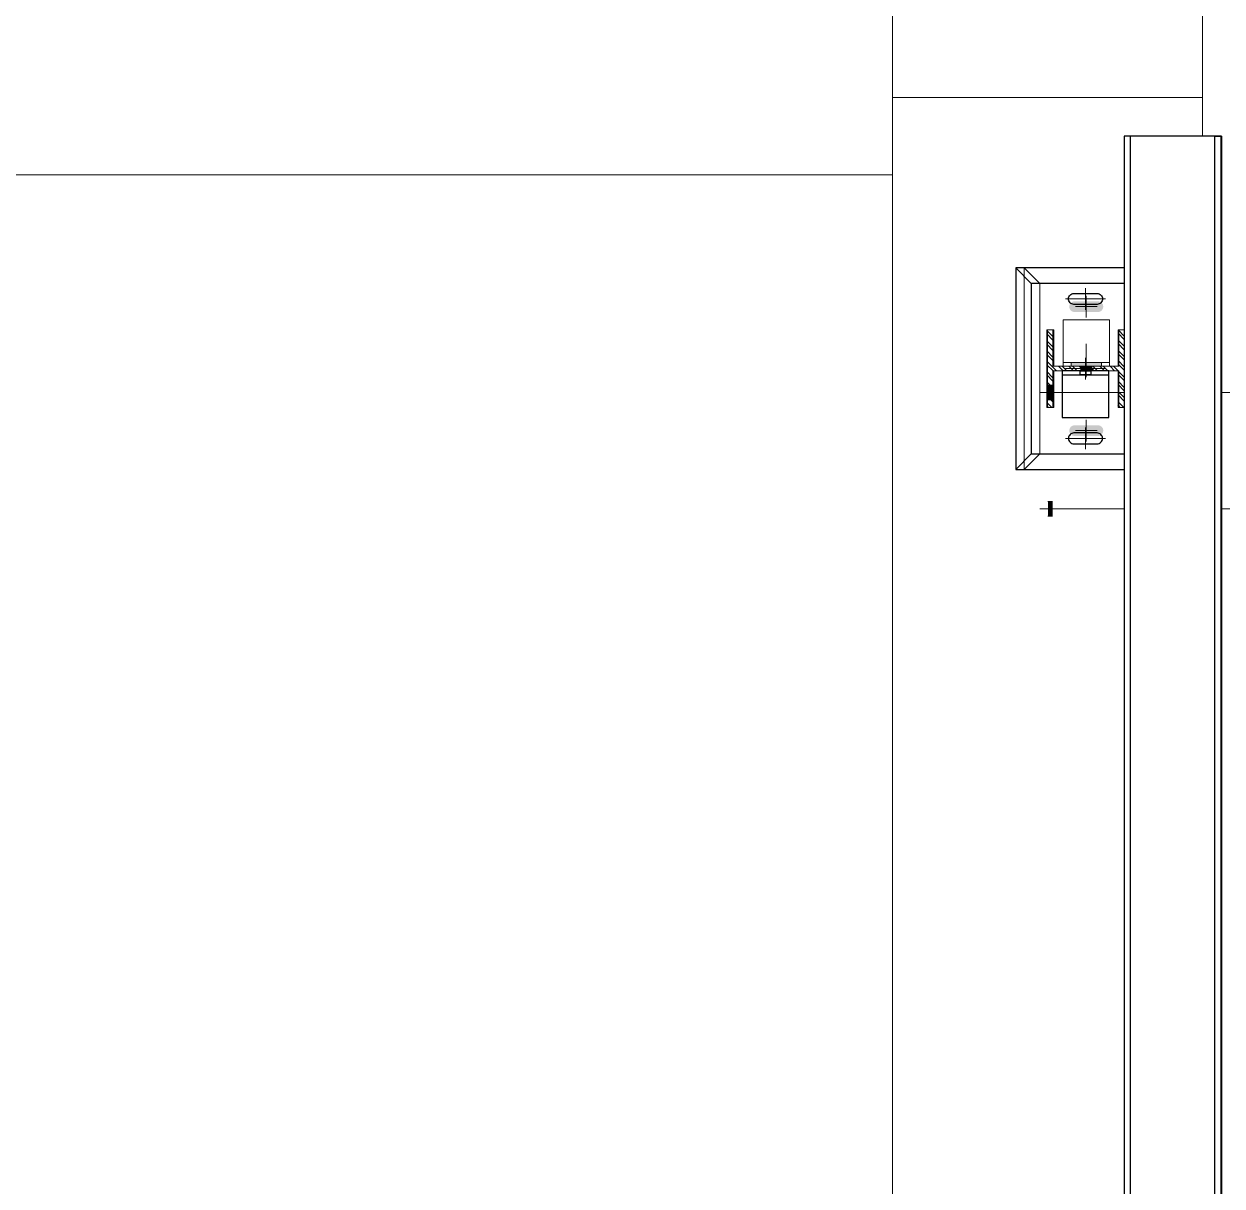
# Model space of a CAD drawing. Header units: millimetres. Extents: x -220592 to 404889, y -217665 to 38245.
# Drawn here: x 35053 to 36600, y -37621 to -36121 of the extents above; entities that cross this region are included whole.
import ezdxf

# ---------------------------------------------------------------- set-up
doc = ezdxf.new("R2010")
doc.units = ezdxf.units.MM
doc.set_wipeout_variables(frame=1)
doc.linetypes.add('XKITLINE00', pattern=[0])
doc.linetypes.add('XKITLINE02', pattern=[4, 2, -2])
for name, color, linetype in [('000 - 0_HIDE_OBJ_FRAMING_DEF_SUB_1', 7, 'Continuous'), ('000 - STRUCTURE_STEEL_ACCESORIES_HATCH_', 7, 'Continuous'), ('000 - STRUCTURE_STEEL_ACCESORIES_HIDDEN_', 7, 'Continuous'), ('000 - STRUCTURE_STEEL_ACCESORIES_MAIN_COLOR_1', 7, 'Continuous'), ('000 - STRUCTURE_STEEL_FRAMING_CUT_COLOR_4', 7, 'Continuous'), ('000 - STRUCTURE_STEEL_FRAMING_DEF_SUB', 7, 'Continuous'), ('000 - STRUCTURE_STEEL_FRAMING_HIDDEN_', 7, 'Continuous'), ('000 - STRUCTURE_STEEL_FRAMING_SUB_COLOR_1', 7, 'Continuous'), ('000 - STRUCTURE_STEEL_FRAMING_SUB_COLOR_2', 7, 'Continuous'), ('000 - STRUCTURE_STEEL_FRAMING_WIPEOUT_', 7, 'Continuous')]:
    doc.layers.add(name, color=color, linetype=linetype)

# ---------------------------------------------------------------- blocks, each defined once
blk = doc.blocks.new('*A13471')
at = {"layer": '000 - 0_HIDE_OBJ_FRAMING_DEF_SUB_1', "color": 7, "linetype": 'XKITLINE00', "lineweight": 0}
blk.add_line((-83.063284, 152.190805), (-83.063283, 152.690388), dxfattribs=at)
blk = doc.blocks.new('*A13472')
at = {"layer": '000 - 0_HIDE_OBJ_FRAMING_DEF_SUB_1', "color": 7, "linetype": 'XKITLINE00', "lineweight": 0}
for p, q in [((-87.063349, 124.690337), (-87.063349, 152.690388)), ((-83.063349, 152.190805), (-83.063349, 152.690388))]:
    blk.add_line(p, q, dxfattribs=at)
blk = doc.blocks.new('*A13532')
at = {"layer": '000 - 0_HIDE_OBJ_FRAMING_DEF_SUB_1', "color": 7, "linetype": 'XKITLINE00', "lineweight": 0}
for p, q in [((-87.063349, 151.690388), (-87.063349, 152.690388)), ((-166.903349, 151.690388), (-87.063349, 151.690388))]:
    blk.add_line(p, q, dxfattribs=at)
blk = doc.blocks.new('*A14400')
at = {"layer": '000 - 0_HIDE_OBJ_FRAMING_DEF_SUB_1', "color": 7, "linetype": 'XKITLINE00', "lineweight": 0}
for p, q in [((-82.813213, 152.190805), (-84.063213, 152.190805)), ((-84.063213, 152.190805), (-84.063213, 149.690805)), ((-83.983213, 124.940805), (-83.983213, 152.190805)), ((-82.893213, 124.940805), (-82.893213, 152.190805)), ((-82.813213, 124.940805), (-82.813213, 152.190805)), ((-84.063213, 128.690805), (-84.063213, 148.690805))]:
    blk.add_line(p, q, dxfattribs=at)
blk = doc.blocks.new('*A14404')
at = {"layer": '000 - 0_HIDE_OBJ_FRAMING_DEF_SUB_1', "color": 7, "linetype": 'XKITLINE00', "lineweight": 0}
for p, q in [((-85.163213, 150.290805), (-85.163213, 148.090805)), ((-85.163213, 150.290805), (-84.063213, 150.290805)), ((-85.163213, 148.090805), (-84.063213, 148.090805))]:
    blk.add_line(p, q, dxfattribs=at)
blk = doc.blocks.new('*A14405')
at = {"layer": '000 - 0_HIDE_OBJ_FRAMING_DEF_SUB_1', "color": 7, "linetype": 'XKITLINE00', "lineweight": 0}
for p, q in [((-85.363213, 150.490805), (-85.163213, 150.290805)), ((-85.363213, 147.890805), (-85.363213, 150.490805)), ((-85.363213, 150.490805), (-84.063213, 150.490805)), ((-85.163213, 148.090805), (-85.363213, 147.890805)), ((-85.363213, 147.890805), (-84.063213, 147.890805))]:
    blk.add_line(p, q, dxfattribs=at)
blk = doc.blocks.new('*A14406')
at = {"layer": '000 - 0_HIDE_OBJ_FRAMING_DEF_SUB_1', "color": 7, "linetype": 'XKITLINE00', "lineweight": 0}
for p, q in [((-84.863213, 149.820805), (-84.863213, 149.220805)), ((-84.263213, 149.820805), (-84.863213, 149.820805)), ((-84.263213, 149.220805), (-84.263213, 149.820805)), ((-84.863213, 149.270805), (-84.263213, 149.270805))]:
    blk.add_line(p, q, dxfattribs=at)
blk = doc.blocks.new('*A14407')
at = {"layer": '000 - 0_HIDE_OBJ_FRAMING_DEF_SUB_1'}
for points in [[(-84.368, 149.271), (-84.368, 149.221), (-84.758, 149.221), (-84.758, 149.271)], [(-84.493, 149.221), (-84.493, 149.161), (-84.633, 149.161), (-84.633, 149.221)]]:
    blk.add_hatch(color=7, dxfattribs=at).paths.add_polyline_path(points, flags=17)
at = {"layer": '000 - 0_HIDE_OBJ_FRAMING_DEF_SUB_1', "color": 7, "linetype": 'XKITLINE00', "lineweight": 0}
for p, q in [((-84.563, 149.082), (-84.563, 149.511)), ((-84.758, 149.221), (-84.758, 149.271)), ((-84.633, 149.161), (-84.633, 149.221)), ((-84.493, 149.161), (-84.493, 149.221)), ((-84.368, 149.221), (-84.368, 149.271))]:
    blk.add_line(p, q, dxfattribs=at)
blk = doc.blocks.new('*A14408')
at = {"layer": '000 - 0_HIDE_OBJ_FRAMING_DEF_SUB_1'}
for points in [[(-83.456, 149.56), (-83.45, 149.559), (-83.443, 149.558), (-83.436, 149.555), (-83.43, 149.553), (-83.424, 149.549), (-83.419, 149.545), (-83.414, 149.54), (-83.409, 149.535), (-83.405, 149.53), (-83.401, 149.524), (-83.399, 149.518), (-83.396, 149.511), (-83.395, 149.504), (-83.394, 149.498), (-83.393, 149.491), (-83.394, 149.484), (-83.395, 149.477), (-83.396, 149.47), (-83.399, 149.464), (-83.401, 149.458), (-83.405, 149.452), (-83.409, 149.446), (-83.414, 149.441), (-83.419, 149.437), (-83.424, 149.433), (-83.43, 149.429), (-83.436, 149.426), (-83.443, 149.424), (-83.45, 149.422), (-83.456, 149.421), (-83.463, 149.421), (-83.47, 149.421), (-83.477, 149.422), (-83.484, 149.424), (-83.49, 149.426), (-83.496, 149.429), (-83.502, 149.433), (-83.508, 149.437), (-83.513, 149.441), (-83.517, 149.446), (-83.521, 149.452), (-83.525, 149.458), (-83.528, 149.464), (-83.53, 149.47), (-83.532, 149.477), (-83.533, 149.484), (-83.533, 149.491), (-83.533, 149.498), (-83.532, 149.504), (-83.53, 149.511), (-83.528, 149.518), (-83.525, 149.524), (-83.521, 149.53), (-83.517, 149.535), (-83.513, 149.54), (-83.508, 149.545), (-83.502, 149.549), (-83.496, 149.553), (-83.49, 149.555), (-83.484, 149.558), (-83.477, 149.559), (-83.47, 149.56), (-83.463, 149.561)], [(-83.456, 148.96), (-83.45, 148.959), (-83.443, 148.958), (-83.436, 148.955), (-83.43, 148.953), (-83.424, 148.949), (-83.419, 148.945), (-83.414, 148.94), (-83.409, 148.935), (-83.405, 148.93), (-83.401, 148.924), (-83.399, 148.918), (-83.396, 148.911), (-83.395, 148.904), (-83.394, 148.898), (-83.393, 148.891), (-83.394, 148.884), (-83.395, 148.877), (-83.396, 148.87), (-83.399, 148.864), (-83.401, 148.858), (-83.405, 148.852), (-83.409, 148.846), (-83.414, 148.841), (-83.419, 148.837), (-83.424, 148.833), (-83.43, 148.829), (-83.436, 148.826), (-83.443, 148.824), (-83.45, 148.822), (-83.456, 148.821), (-83.463, 148.821), (-83.47, 148.821), (-83.477, 148.822), (-83.484, 148.824), (-83.49, 148.826), (-83.496, 148.829), (-83.502, 148.833), (-83.508, 148.837), (-83.513, 148.841), (-83.517, 148.846), (-83.521, 148.852), (-83.525, 148.858), (-83.528, 148.864), (-83.53, 148.87), (-83.532, 148.877), (-83.533, 148.884), (-83.533, 148.891), (-83.533, 148.898), (-83.532, 148.904), (-83.53, 148.911), (-83.528, 148.918), (-83.525, 148.924), (-83.521, 148.93), (-83.517, 148.935), (-83.513, 148.94), (-83.508, 148.945), (-83.502, 148.949), (-83.496, 148.953), (-83.49, 148.955), (-83.484, 148.958), (-83.477, 148.959), (-83.47, 148.96), (-83.463, 148.961)]]:
    blk.add_hatch(color=7, dxfattribs=at).paths.add_polyline_path(points, flags=17)
at = {"layer": '000 - 0_HIDE_OBJ_FRAMING_DEF_SUB_1', "color": 7, "linetype": 'XKITLINE00', "lineweight": 0}
for p, q in [((-83.463, 149.631), (-83.463, 149.351)), ((-83.603, 149.491), (-83.323, 149.491)), ((-83.463, 149.031), (-83.463, 148.751)), ((-83.603, 148.891), (-83.323, 148.891))]:
    blk.add_line(p, q, dxfattribs=at)
blk = doc.blocks.new('*A14409')
at = {"layer": '000 - 0_HIDE_OBJ_FRAMING_DEF_SUB_1'}
for points in [[(-84.349, 149.964), (-84.364, 149.941), (-84.386, 149.926), (-84.413, 149.921), (-84.713, 149.921), (-84.74, 149.926), (-84.763, 149.941), (-84.778, 149.964), (-84.783, 149.991), (-84.778, 150.018), (-84.763, 150.04), (-84.74, 150.055), (-84.713, 150.061), (-84.413, 150.061), (-84.386, 150.055), (-84.364, 150.04), (-84.349, 150.018), (-84.343, 149.991)], [(-84.349, 148.364), (-84.364, 148.341), (-84.386, 148.326), (-84.413, 148.321), (-84.713, 148.321), (-84.74, 148.326), (-84.763, 148.341), (-84.778, 148.364), (-84.783, 148.391), (-84.778, 148.418), (-84.763, 148.44), (-84.74, 148.455), (-84.713, 148.461), (-84.413, 148.461), (-84.386, 148.455), (-84.364, 148.44), (-84.349, 148.418), (-84.343, 148.391)]]:
    blk.add_hatch(color=7, dxfattribs=at).paths.add_polyline_path(points, flags=17)
at = {"layer": '000 - 0_HIDE_OBJ_FRAMING_DEF_SUB_1', "color": 7, "linetype": 'XKITLINE00', "lineweight": 0}
for p, q in [((-84.563, 150.131), (-84.563, 149.851)), ((-84.703, 149.991), (-84.423, 149.991)), ((-84.563, 148.531), (-84.563, 148.251)), ((-84.703, 148.391), (-84.423, 148.391))]:
    blk.add_line(p, q, dxfattribs=at)
blk = doc.blocks.new('*A14412')
at = {"layer": '000 - 0_HIDE_OBJ_FRAMING_DEF_SUB_1', "color": 7, "linetype": 'XKITLINE00', "lineweight": 0}
for p, q in [((-84.983213, 149.690805), (-85.063213, 149.690805)), ((-85.063213, 149.690805), (-85.063213, 148.690805)), ((-84.983213, 149.220805), (-84.983213, 149.690805)), ((-84.063213, 149.690805), (-84.143213, 149.690805)), ((-84.143213, 149.690805), (-84.143213, 149.220805)), ((-84.063213, 148.690805), (-84.063213, 149.690805)), ((-84.143213, 149.220805), (-84.983213, 149.220805)), ((-84.983213, 148.690805), (-84.983213, 149.160805)), ((-84.983213, 149.160805), (-84.143213, 149.160805)), ((-84.143213, 149.160805), (-84.143213, 148.690805)), ((-85.063213, 148.690805), (-84.983213, 148.690805)), ((-84.143213, 148.690805), (-84.063213, 148.690805))]:
    blk.add_line(p, q, dxfattribs=at)
blk = doc.blocks.new('*A14508')
at = {"layer": '000 - 0_HIDE_OBJ_FRAMING_DEF_SUB_1'}
for points in [[(-84.998, 148.787), (-85.058, 148.787), (-85.058, 148.977), (-84.998, 148.977)], [(-84.998, 148.787), (-85.058, 148.787), (-85.058, 148.977), (-84.998, 148.977)], [(-82.808, 148.787), (-83.058, 148.787), (-83.058, 148.977), (-82.808, 148.977)], [(-82.808, 148.787), (-83.058, 148.787), (-83.058, 148.977), (-82.808, 148.977)], [(-84.998, 147.287), (-85.058, 147.287), (-85.058, 147.477), (-84.998, 147.477)], [(-84.998, 147.287), (-85.058, 147.287), (-85.058, 147.477), (-84.998, 147.477)], [(-82.808, 147.287), (-83.058, 147.287), (-83.058, 147.477), (-82.808, 147.477)], [(-82.808, 147.287), (-83.058, 147.287), (-83.058, 147.477), (-82.808, 147.477)]]:
    blk.add_hatch(color=7, dxfattribs=at).paths.add_polyline_path(points, flags=17)
at = {"layer": '000 - 0_HIDE_OBJ_FRAMING_DEF_SUB_1', "color": 7, "linetype": 'XKITLINE00', "lineweight": 0}
for p, q in [((-85.058, 148.977), (-84.998, 148.977)), ((-85.058, 148.977), (-84.998, 148.977)), ((-83.058, 148.977), (-82.808, 148.977)), ((-83.058, 148.977), (-82.808, 148.977)), ((-85.163, 148.882), (-82.458, 148.882)), ((-85.163, 148.882), (-82.458, 148.882)), ((-85.058, 148.787), (-84.998, 148.787)), ((-85.058, 148.787), (-84.998, 148.787)), ((-83.058, 148.787), (-82.808, 148.787)), ((-83.058, 148.787), (-82.808, 148.787)), ((-85.058, 147.477), (-84.998, 147.477)), ((-85.058, 147.477), (-84.998, 147.477)), ((-83.058, 147.477), (-82.808, 147.477)), ((-83.058, 147.477), (-82.808, 147.477)), ((-85.163, 147.382), (-82.458, 147.382)), ((-85.163, 147.382), (-82.458, 147.382)), ((-85.058, 147.287), (-84.998, 147.287)), ((-85.058, 147.287), (-84.998, 147.287)), ((-83.058, 147.287), (-82.808, 147.287)), ((-83.058, 147.287), (-82.808, 147.287))]:
    blk.add_line(p, q, dxfattribs=at)
blk = doc.blocks.new('*A14585')
at = {"layer": '000 - 0_HIDE_OBJ_FRAMING_DEF_SUB_1', "color": 7, "linetype": 'XKITLINE00', "lineweight": 0}
for p, q in [((-87.063349, 154.690388), (-83.063349, 154.690388)), ((-87.063349, 152.690388), (-87.063349, 154.690388)), ((-83.063349, 154.690388), (-83.063349, 152.690388)), ((-83.063349, 152.690388), (-87.063349, 152.690388))]:
    blk.add_line(p, q, dxfattribs=at)
blk = doc.blocks.new('W-1-PP18-ST_20260402-011103_LOWER_PL')
at = {"layer": '000 - 0_HIDE_OBJ_FRAMING_DEF_SUB_1', "color": 7, "lineweight": 0, "xscale": 100, "yscale": 100, "zscale": 100}
for name in ['*A13471', '*A13472', '*A13532', '*A14585', '*A14400', '*A14405', '*A14404', '*A14409', '*A14406', '*A14412', '*A14408', '*A14407', '*A14508']:
    blk.add_blockref(name, (17759.3349, -35779.0805), dxfattribs=at)
blk = doc.blocks.new('000_ASPG_TYP_FILES_STRUCTURE_STEEL_BK')
at = {"layer": '000 - STRUCTURE_STEEL_ACCESORIES_HIDDEN_', "color": 7}
blk.add_lwpolyline([(0, 7), (5, 7), (5, -7), (0, -7)], close=True, dxfattribs=at)
at = {"layer": '000 - STRUCTURE_STEEL_ACCESORIES_MAIN_COLOR_1', "color": 7}
for points in [[(0, -30), (60, -30), (60, 30), (0, 30)], [(0, -30), (5, -30), (5, 30), (0, 30)]]:
    blk.add_lwpolyline(points, close=True, dxfattribs=at)
blk = doc.blocks.new('000_CKST_FAMELINE_STEEL_STRUCTURE-COLUMN_TOP_VIEW')
at = {"layer": '000 - STRUCTURE_STEEL_FRAMING_DEF_SUB', "color": 7, "linetype": 'XKITLINE00', "lineweight": 0}
for p, q in [((0, 76), (0, 104)), ((26, 90), (-26, 90)), ((0, 14), (0, -14)), ((26, 0), (-26, 0)), ((0, -76), (0, -104)), ((26, -90), (-26, -90))]:
    blk.add_line(p, q, dxfattribs=at)
at = {"layer": '000 - STRUCTURE_STEEL_FRAMING_SUB_COLOR_2', "color": 7}
for p, q in [((-70, 110), (-90, 130)), ((70, 110), (90, 130)), ((-70, -110), (-90, -130)), ((70, -110), (90, -130))]:
    blk.add_line(p, q, dxfattribs=at)
for points in [[(90, 130), (-90, 130), (-90, -130), (90, -130)], [(70, 110), (-70, 110), (-70, -110), (70, -110)]]:
    blk.add_lwpolyline(points, close=True, dxfattribs=at)
for points in [[(15, 83), (-15, 83, -0.414214), (-22, 90, -0.414214), (-15, 97), (15, 97, -0.414214), (22, 90), (22, 90, -0.414214)], [(15, -83), (-15, -83, 0.414214), (-22, -90, 0.414214), (-15, -97), (15, -97, 0.414214), (22, -90), (22, -90, 0.414214)]]:
    blk.add_lwpolyline(points, format="xyb", close=True, dxfattribs=at)
at = {"color": 7, "rotation": 270}
blk.add_blockref('000_ASPG_TYP_FILES_STRUCTURE_STEEL_BK', (0, -3), dxfattribs=at)
at = {"color": 7}
blk.add_wipeout([(50, 50), (50, -50), (170, -50), (170, 50)], dxfattribs=at).dxf.layer = '000 - STRUCTURE_STEEL_FRAMING_WIPEOUT_'
at = {"layer": '000 - STRUCTURE_STEEL_ACCESORIES_HATCH_'}
h = blk.add_hatch(dxfattribs=at)
h.set_pattern_fill('ANSI32', scale=25, angle=270)
h.set_pattern_definition([(315, (1524.514, 2469.062), (6.629126, 6.629126), []), (315, (1524.514, 2464.642), (6.629126, 6.629126), [])])
h.paths.add_polyline_path([(-50, -50), (-42, -50), (-42, -3), (42, -3), (42, -50), (50, -50), (50, 50), (42, 50), (42, 3), (-42, 3), (-42, 50), (-50, 50)])
at = {"layer": '000 - STRUCTURE_STEEL_FRAMING_CUT_COLOR_4', "color": 7, "lineweight": 0}
blk.add_lwpolyline([(-50, -50), (-42, -50), (-42, -3), (42, -3), (42, -50), (50, -50), (50, 50), (42, 50), (42, 3), (-42, 3), (-42, 50), (-50, 50)], close=True, dxfattribs=at)
at = {"layer": '000 - STRUCTURE_STEEL_FRAMING_DEF_SUB', "color": 7, "linetype": 'XKITLINE00', "lineweight": 0}
for p, q in [((110, 44), (110, 16)), ((96, 30), (124, 30)), ((96, -30), (124, -30)), ((110, -16), (110, -44))]:
    blk.add_line(p, q, dxfattribs=at)
at = {"layer": '000 - STRUCTURE_STEEL_FRAMING_HIDDEN_', "color": 7, "linetype": 'XKITLINE02', "ltscale": 4}
for p, q in [((56, -50), (56, 50)), ((50, 3), (170, 3)), ((50, -3), (170, -3))]:
    blk.add_line(p, q, dxfattribs=at)
at = {"layer": '000 - STRUCTURE_STEEL_FRAMING_SUB_COLOR_2', "color": 7}
for p, q in [((50, 3), (50, -3)), ((170, 3), (170, -3))]:
    blk.add_line(p, q, dxfattribs=at)
blk.add_lwpolyline([(50, 50), (50, -50), (170, -50), (170, 50)], close=True, dxfattribs=at)
for centre in [(110, 30), (110, -30)]:
    blk.add_circle(centre, 7, dxfattribs=at)
blk = doc.blocks.new('*U17515')
at = {"color": 7}
blk.add_wipeout([(0, 0), (0, 125), (2725, 125), (2725, 0)], dxfattribs=at).dxf.layer = '000 - STRUCTURE_STEEL_FRAMING_WIPEOUT_'
at = {"layer": '000 - STRUCTURE_STEEL_FRAMING_SUB_COLOR_1', "color": 7}
for points in [[(0, 125), (0, 117), (2725, 117), (2725, 125)], [(0, 0), (0, 8), (2725, 8), (2725, 0)]]:
    blk.add_lwpolyline(points, close=True, dxfattribs=at)
at = {"layer": '000 - STRUCTURE_STEEL_FRAMING_SUB_COLOR_2', "color": 7}
blk.add_lwpolyline([(0, 0), (0, 125), (2725, 125), (2725, 0)], close=True, dxfattribs=at)
blk = doc.blocks.new('W-1-PP18-ST_20260402-014810LOPL_MAIN_ST')
at = {"color": 7}
blk.add_blockref('000_CKST_FAMELINE_STEEL_STRUCTURE-COLUMN_TOP_VIEW', (9302, -20860), dxfattribs=at)
at = {"color": 7, "xscale": -1, "rotation": 270}
blk.add_blockref('*U17515', (9352, -23285), dxfattribs=at)

msp = doc.modelspace()

# ---------------------------------------------------------------- block references
at = {"layer": 'Defpoints', "color": 7}
msp.add_blockref('W-1-PP18-ST_20260402-011103_LOWER_PL', (27121.4984, -15705.7702), dxfattribs=at)

# ---------------------------------------------------------------- next in the draw order: block references
msp.add_blockref('W-1-PP18-ST_20260402-014810LOPL_MAIN_ST', (27121.4984, -15705.7702), dxfattribs=at)

doc.saveas('drawing.dxf')
